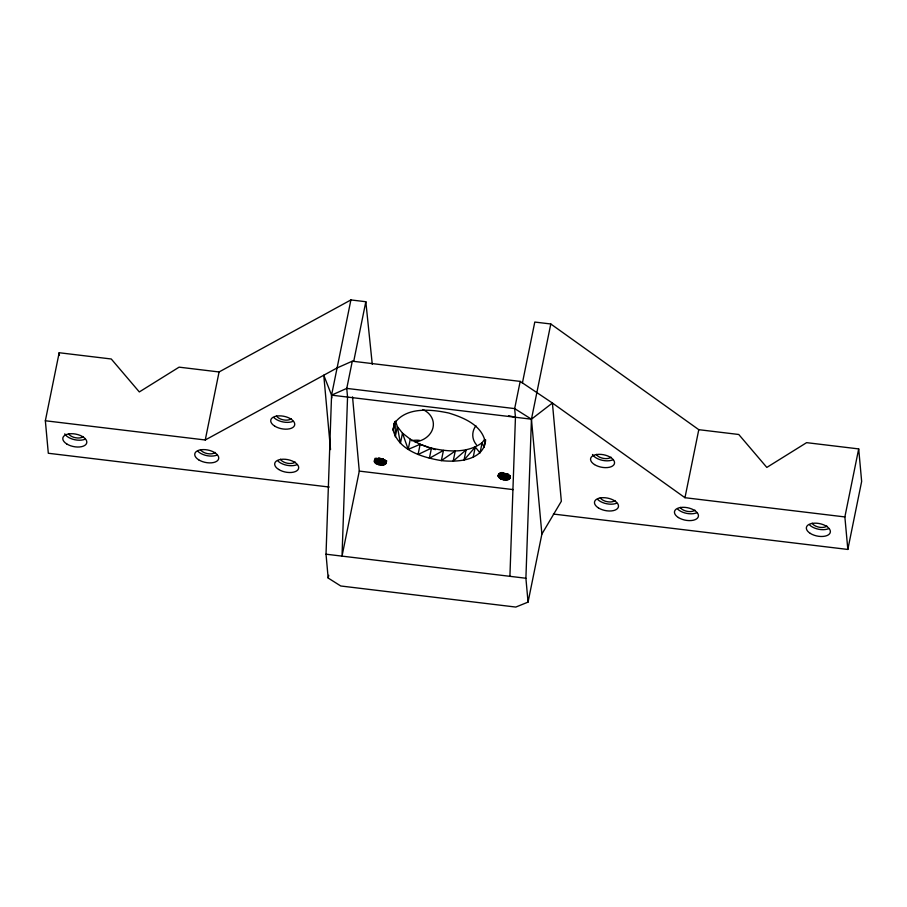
<?xml version="1.0" encoding="UTF-8"?>
<svg xmlns="http://www.w3.org/2000/svg" width="907" height="907" viewBox="0 0 907 907"><rect width="100%" height="100%" fill="white"/><g stroke="black" fill="none" stroke-linecap="round" stroke-linejoin="round"><path stroke-width="1.36" d="M522.387 383.117L534.79 322.053L550.787 323.98L531.445 419.193L541.887 534.064L528.055 602.112L515.811 607.066L340.76 585.99L328.175 578.042L326.021 554.2L331.565 395.146L350.907 299.934L365.827 301.725L372.267 364.297M509.915 576.319L515.448 417.265L514.666 408.603L520.187 381.393L352.29 361.19L337.087 367.936L205.254 439.986L45.35 420.757L59.17 352.732L111.255 358.991L139.315 391.937L179.098 367.154L219.075 371.961L350.907 299.934M528.055 602.112L525.901 578.247L531.445 419.193L552.408 403.025L684.966 497.705L844.871 516.933L847.83 549.449L553.395 514.042M502.852 472.853L500.687 478.862L498.68 477.297L498.136 475.574C500.607 471.527 509.19 473.295 510.097 477.876C508.396 481.198 503.464 480.132 500.687 478.862L501.14 473.386M386.575 460.813C386.813 466.447 379.409 465.71 376.156 463.613L376.688 458.114M500.142 472.604L499.53 478.125L500.562 473.023M385.872 461.312L385.532 464.067L386.053 461.516M375.668 458.67L375.147 462.819L376.156 463.613L377.845 458.84M510.153 475.914L509.768 478.647L510.278 476.096M499.077 474.531L498.68 477.297L499.462 473.465M374.92 459.191L374.478 461.969L375.147 462.819L375.929 458.999M386.507 460.643L386.065 463.352L386.189 462.536C384.523 458.42 377.323 456.924 374.319 460.28L374.478 461.969L375.249 458.137M498.703 473.658L498.204 476.424L498.725 473.873M394.647 421.914L393.128 430.145C398.74 450.541 422.821 457.479 441.369 460.609C457.457 462.389 484.111 460.756 485.642 439.816M205.254 439.986L219.075 371.961M352.29 361.19L346.757 388.4L347.551 397.073L342.018 556.127L359.285 471.096L352.54 396.869M353.707 361.405L365.827 301.725M328.175 578.042L328.742 575.265M376.156 463.613L377.199 458.511M378.741 457.899L377.448 464.271L379.67 458.205M380.226 458.398L378.922 464.769L381.201 458.579M381.779 458.693L380.487 465.076L382.743 458.738M383.321 458.772L382.028 465.144L383.774 459.974M384.489 459.894L383.446 464.996L385.078 459.713M384.636 464.633L385.418 460.801M394.681 422.492L393.128 430.145L394.103 423.886C405.826 406.54 430.893 409.238 448.806 413.036C463.352 417.515 481.243 424.771 485.075 441.21L484.089 447.468L482.116 442.729L484.542 439.453M435.394 449.657L420.145 444.294L408.195 449.396L410.27 439.192L402.493 433.149L397.357 426.585L395.633 421.267M410.27 439.192L420.145 444.294L418.07 454.498L431.46 448.115C448.103 451.856 467.638 453.398 482.116 442.729L480.041 452.933L475.279 447.015L464.044 460.03L466.119 449.827L453.183 461.187L455.257 450.983L441.369 460.609L443.444 450.405L429.385 458.318L431.46 448.115M473.205 457.219L475.279 447.015M500.687 478.862L501.979 472.479M503.374 473.069L502.07 479.452L504.326 473.329M504.904 473.477L503.612 479.848L505.879 473.59M506.469 473.669L505.176 480.041L507.398 473.647M507.965 473.635L506.662 480.007L508.362 474.78M509.02 474.644L507.988 479.746L509.156 475.756M509.042 479.293L509.825 475.461M684.966 497.705L698.787 429.68L550.787 323.98M844.871 516.933L858.691 448.908L806.606 442.65L766.823 467.422L738.763 434.487L698.787 429.68M847.83 549.449L861.65 481.424L858.691 448.908M541.887 534.064L561.342 501.254L552.408 403.025L520.187 381.393M359.285 471.096L513.203 489.61M329.218 487.048L48.309 453.262L45.35 420.757M326.021 554.2L525.901 578.247M508.544 415.701L515.448 417.265M420.145 444.294L430.644 448.341M408.195 449.396L402.493 433.149L400.418 443.353L397.357 426.585L395.282 436.789L395.203 421.347M331.815 397.946L331.565 395.146L323.765 375.215L330.533 449.6M59.17 352.732L59.42 355.442M411.597 440.745A20.305 17.142 -5.2 0 1 419.51 440.371M83.319 436.573A8.129 4.218 11.5 0 1 75.542 437.741A8.129 4.218 11.5 0 1 68.569 433.761M215.242 452.434A8.129 4.218 11.5 0 1 207.465 453.613A8.129 4.218 11.5 0 1 200.492 449.634M295.194 462.06A8.129 4.218 11.5 0 1 287.417 463.239A8.129 4.218 11.5 0 1 280.444 459.259M615.003 500.539A8.129 4.218 11.5 0 1 607.225 501.707A8.129 4.218 11.5 0 1 600.253 497.728M694.955 510.153A8.129 4.218 11.5 0 1 687.177 511.333A8.129 4.218 11.5 0 1 680.205 507.353M826.867 526.026A8.129 4.218 11.5 0 1 819.1 527.194A8.129 4.218 11.5 0 1 812.128 523.214M291.249 418.717A8.129 4.218 11.5 0 1 283.472 419.884A8.129 4.218 11.5 0 1 276.499 415.905M611.057 457.185A8.129 4.218 11.5 0 1 603.28 458.364A8.129 4.218 11.5 0 1 596.307 454.384M85.088 439.192A12.188 6.326 11.5 0 1 64.76 433.863M217.011 455.053A12.188 6.326 11.5 0 1 198.021 451.437M296.963 464.679A12.188 6.326 11.5 0 1 277.973 461.062M293.018 421.336A12.188 6.326 11.5 0 1 274.027 417.719M616.771 503.158A12.188 6.326 11.5 0 1 597.781 499.542M612.826 459.804A12.188 6.326 11.5 0 1 592.498 454.475M696.723 512.772A12.188 6.326 11.5 0 1 677.733 509.156M828.647 528.645A12.188 6.326 11.5 0 1 809.656 525.028M476.47 444.815A20.305 17.142 -5.2 0 1 475.903 425.757M422.787 409.533A20.305 17.142 -5.2 0 1 432.956 427.832A20.305 17.142 -5.2 0 1 414.93 441.924M346.757 388.4L331.565 395.146L531.445 419.193L514.666 408.603L346.757 388.4M66.755 443.954A12.188 6.326 11.5 0 0 86.55 443.455A12.188 6.326 11.5 0 0 71.131 433.716A12.188 6.326 11.5 0 0 66.755 443.954M198.678 459.815A12.188 6.326 11.5 0 0 218.474 459.316A12.188 6.326 11.5 0 0 203.055 449.589A12.188 6.326 11.5 0 0 198.678 459.815M278.619 469.441A12.188 6.326 11.5 0 0 298.426 468.942A12.188 6.326 11.5 0 0 283.007 459.214A12.188 6.326 11.5 0 0 278.619 469.441M274.674 426.097A12.188 6.326 11.5 0 0 294.48 425.587A12.188 6.326 11.5 0 0 279.061 415.86A12.188 6.326 11.5 0 0 274.674 426.097M598.427 507.92A12.188 6.326 11.5 0 0 618.234 507.421A12.188 6.326 11.5 0 0 602.815 497.682A12.188 6.326 11.5 0 0 598.427 507.92M678.391 517.534A12.188 6.326 11.5 0 0 698.186 517.035A12.188 6.326 11.5 0 0 682.767 507.308A12.188 6.326 11.5 0 0 678.391 517.534M810.302 533.407A12.188 6.326 11.5 0 0 830.109 532.908A12.188 6.326 11.5 0 0 814.69 523.169A12.188 6.326 11.5 0 0 810.302 533.407M594.493 464.565A12.188 6.326 11.5 0 0 614.288 464.067A12.188 6.326 11.5 0 0 598.869 454.339A12.188 6.326 11.5 0 0 594.493 464.565"/></g></svg>
